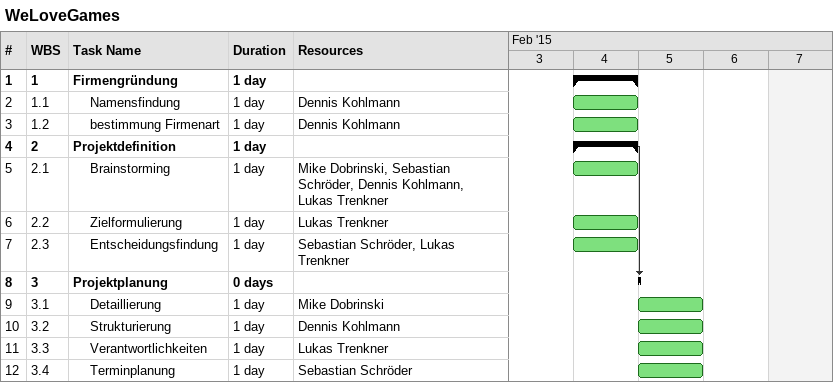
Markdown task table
WeLoveGames

| ID | WBS | Task | Duration | Start | Finish | Predecessors | Resources |
|---|---|---|---|---|---|---|---|
| 1 | 1 | **Firmengründung** | 1d | 2015-02-04 | 2015-02-04 |  |  |
| 2 | 1.1 | Namensfindung | 1d | 2015-02-04 | 2015-02-04 |  | Dennis Kohlmann |
| 3 | 1.2 | bestimmung Firmenart | 1d | 2015-02-04 | 2015-02-04 |  | Dennis Kohlmann |
| 4 | 2 | **Projektdefinition** | 1d | 2015-02-04 | 2015-02-04 |  |  |
| 5 | 2.1 | Brainstorming | 1d | 2015-02-04 | 2015-02-04 |  | Mike Dobrinski, Sebastian Schröder, Dennis Kohlmann, Lukas Trenkner |
| 6 | 2.2 | Zielformulierung | 1d | 2015-02-04 | 2015-02-04 |  | Lukas Trenkner |
| 7 | 2.3 | Entscheidungsfindung | 1d | 2015-02-04 | 2015-02-04 |  | Sebastian Schröder, Lukas Trenkner |
| 8 | 3 | **Projektplanung** | 0d | 2015-02-05 | 2015-02-05 | 4 |  |
| 9 | 3.1 | Detaillierung | 1d | 2015-02-05 | 2015-02-05 |  | Mike Dobrinski |
| 10 | 3.2 | Strukturierung | 1d | 2015-02-05 | 2015-02-05 |  | Dennis Kohlmann |
| 11 | 3.3 | Verantwortlichkeiten | 1d | 2015-02-05 | 2015-02-05 |  | Lukas Trenkner |
| 12 | 3.4 | Terminplanung | 1d | 2015-02-05 | 2015-02-05 |  | Sebastian Schröder |
